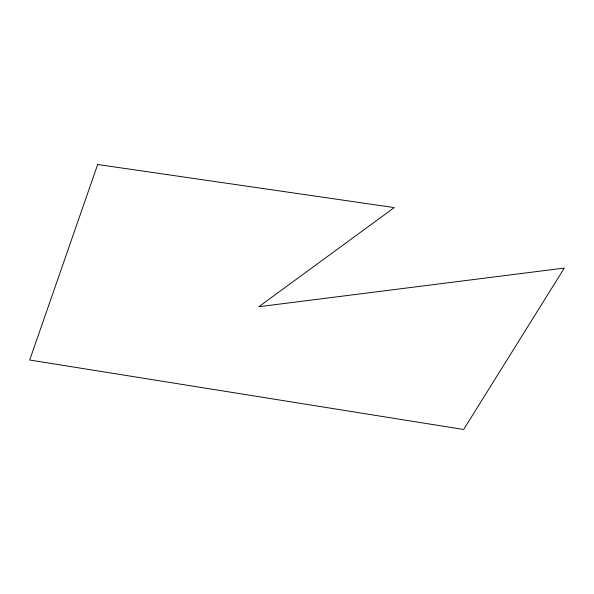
<?xml version="1.0" encoding="UTF-8"?>
<svg xmlns="http://www.w3.org/2000/svg" width="594" height="594" viewBox="0 0 594 594"><rect width="100%" height="100%" fill="white"/><g stroke="black" fill="none" stroke-linecap="round" stroke-linejoin="round"><path stroke-width="0.89" d="M97.683 164.508L29.7 360.016L463.662 429.492L564.3 268.072L258.843 306.712L394.268 207.588L97.683 164.508"/></g></svg>
